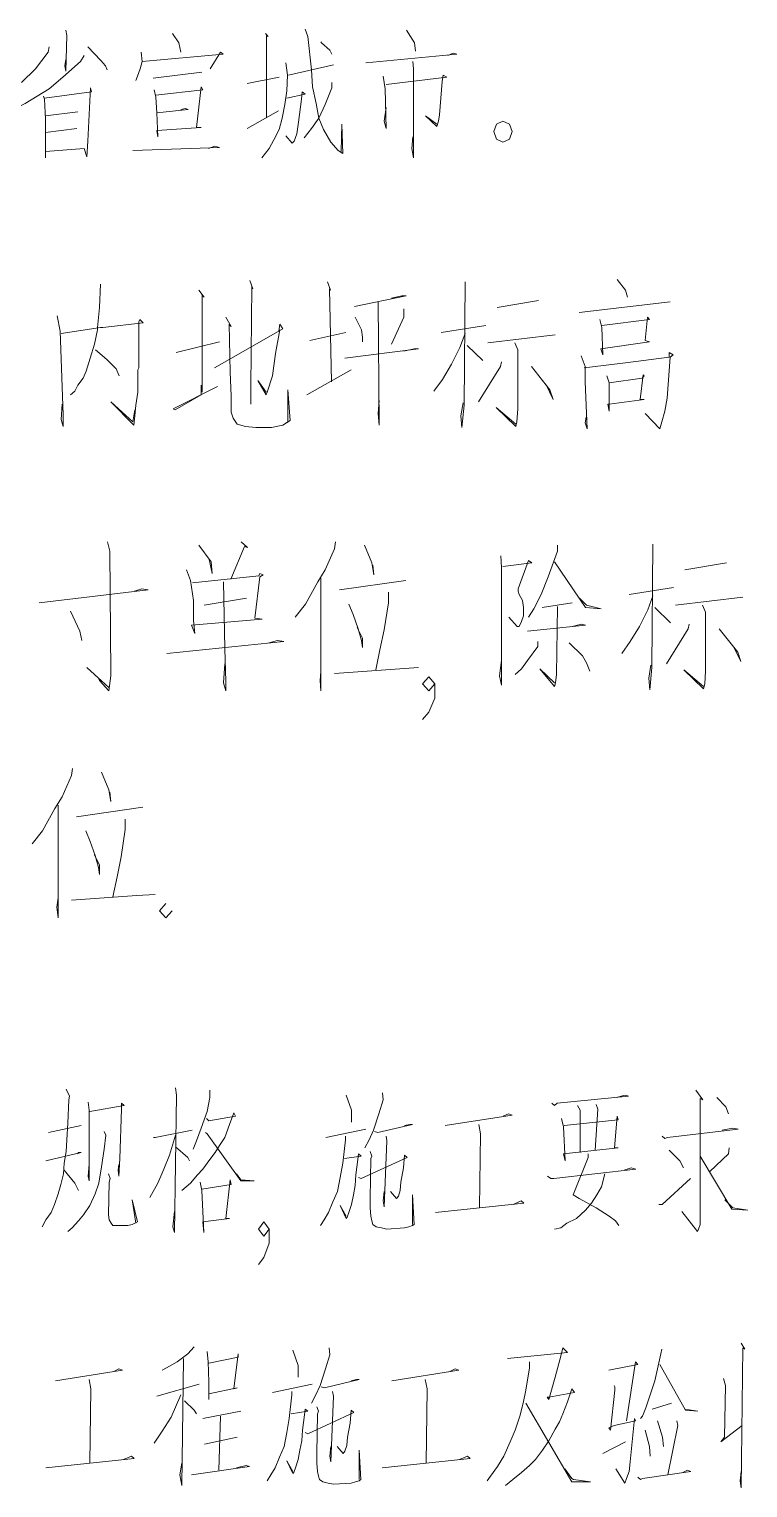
# Model space of a CAD drawing. Header units: millimetres. Extents: x 0 to 586, y 0 to 414.
# Drawn here: x 432.55 to 455.59, y 320.67 to 367.48 of the extents above; entities that cross this region are included whole.
import ezdxf

# ---------------------------------------------------------------- set-up
doc = ezdxf.new("R2010")
doc.units = ezdxf.units.MM

msp = doc.modelspace()

# ---------------------------------------------------------------- linework, layer by layer
at = {"color": 0, "lineweight": 0}
for points in [[(433.726167, 367.44275), (433.757917, 367.276944), (433.726167, 366.133944), (433.697944, 366.303278), (433.726167, 366.504361)], [(441.399083, 367.478028), (441.487278, 367.241667), (441.607222, 366.169222), (441.635444, 365.633), (441.755389, 365.096778), (441.843583, 364.627583), (441.99175, 364.257167), (442.228111, 363.855), (442.460944, 363.586889), (442.609111, 363.484583), (442.580889, 364.4265), (442.552667, 363.551611)], [(444.648167, 367.44275), (444.91275, 367.040583), (444.940972, 366.772472)], [(437.151639, 367.343972), (437.35625, 367.040583), (437.416222, 366.740722)], [(440.132611, 367.343972), (440.220806, 367.241667), (440.160833, 367.276944), (440.160833, 364.659333)], [(441.903556, 367.075861), (441.931778, 367.040583), (442.196361, 366.80775), (442.256333, 366.673694)], [(434.318833, 366.638417), (434.198889, 366.437333), (433.637972, 365.932861), (433.197, 365.565972), (432.812472, 365.329611), (432.427944, 365.096778), (432.103389, 364.927444)], [(433.197, 366.906528), (433.16525, 366.740722), (432.7525, 366.200972), (432.311528, 365.767056)], [(434.43525, 366.906528), (434.848, 366.469083), (434.996167, 366.303278), (435.056139, 366.169222)], [(436.146222, 366.740722), (436.177972, 366.437333), (436.118, 366.200972), (436.029806, 365.968139), (435.969833, 365.834083)], [(436.177972, 366.437333), (438.774417, 366.673694), (438.686222, 366.740722), (438.361667, 366.200972)], [(443.346417, 366.402056), (446.270944, 366.673694), (446.151, 366.705444), (445.974611, 366.638417)], [(436.53075, 365.901111), (438.093556, 366.102194)], [(440.781722, 366.402056), (440.838167, 365.999889), (440.809944, 365.498944), (440.749972, 365.0615), (440.661778, 364.627583), (440.573583, 364.257167), (440.397194, 363.922028), (440.249028, 363.653917), (440.012667, 363.350528)], [(440.869917, 365.999889), (442.316306, 366.335028)], [(444.852778, 366.437333), (444.881, 366.200972), (444.881, 363.350528), (444.824556, 363.653917), (444.852778, 364.024333)], [(433.017083, 365.329611), (433.048833, 365.230833), (433.077056, 364.592306), (433.077056, 364.123111), (433.077056, 363.350528), (433.077056, 363.551611), (434.318833, 363.653917), (434.407028, 363.385806), (434.43525, 363.88675), (434.523444, 365.597722), (434.551667, 365.463667), (433.048833, 365.262583)], [(436.558972, 365.530694), (436.618944, 365.297861), (436.647167, 364.793389), (436.678917, 364.024333), (436.647167, 364.225417), (438.065333, 364.324194), (437.917167, 364.324194), (438.065333, 365.633), (438.125306, 365.530694), (436.618944, 365.364889)], [(439.539944, 365.731778), (440.573583, 365.932861)], [(442.256333, 365.767056), (442.256333, 365.597722), (442.048194, 365.0615), (441.843583, 364.627583), (441.607222, 364.292444), (441.370861, 363.989056)], [(443.907333, 365.968139), (443.967306, 365.565972), (443.995528, 364.292444), (443.939083, 364.525278), (443.995528, 364.962722)], [(443.995528, 365.700028), (445.946389, 365.932861), (445.826444, 365.999889), (445.798222, 365.798806), (445.710028, 364.726361), (445.678278, 364.525278), (445.621833, 364.359472), (445.265528, 364.694611), (445.621833, 364.4265)], [(440.809944, 365.262583), (441.399083, 365.396639), (441.310889, 365.463667), (441.282667, 365.230833), (441.194472, 364.493528), (441.1345, 364.123111), (441.046306, 363.88675), (440.986333, 363.819722), (440.781722, 364.056083)], [(433.077056, 364.694611), (434.110694, 364.828667)], [(436.647167, 364.793389), (437.652583, 364.895694), (437.564389, 364.927444), (437.416222, 364.895694)], [(439.539944, 364.292444), (440.545361, 364.860417)], [(434.082472, 364.292444), (433.077056, 364.158389)], [(435.881639, 363.586889), (438.654472, 363.685667), (438.506306, 363.720944), (438.301694, 363.653917)], [(434.844472, 359.297111), (434.809194, 358.542167), (434.745694, 357.900111), (434.745694, 357.826028), (434.643389, 357.370944), (434.512861, 356.919389), (434.378806, 356.503111), (434.280028, 356.277333), (434.114222, 356.051556), (434.015444, 355.861056), (433.881389, 355.748167)], [(437.998306, 359.106611), (438.164111, 358.880833), (438.097083, 358.954917), (438.097083, 355.825778), (438.065333, 356.051556), (438.065333, 355.748167), (437.232778, 355.257806), (437.169278, 355.296611), (438.5945, 356.01275)], [(439.624611, 359.41), (439.723389, 359.145417), (439.691639, 359.2195), (439.656361, 356.01275), (439.656361, 355.448306), (439.656361, 355.899861)], [(442.115222, 359.371194), (442.214, 359.106611), (442.18225, 359.145417), (442.249278, 356.164444)], [(446.532, 359.371194), (446.496722, 355.4095), (446.429694, 354.693361), (446.397944, 355.070833), (446.464972, 355.483583)], [(451.410917, 359.445278), (451.6755, 359.106611), (451.742528, 358.880833)], [(442.979528, 358.577444), (444.637583, 358.919639), (444.507056, 358.919639), (444.171917, 358.842028)], [(443.741528, 358.729139), (443.776806, 354.767444), (443.741528, 355.144917), (443.776806, 355.561194)], [(447.558583, 358.542167), (448.888556, 358.767944)], [(450.18325, 358.390472), (453.10425, 358.729139)], [(433.451, 358.277583), (433.549778, 357.787222), (433.648556, 355.106111), (433.648556, 354.732167), (433.581528, 354.957944), (433.616806, 355.448306)], [(433.581528, 357.709611), (434.844472, 357.900111), (434.9115, 357.900111), (436.206194, 358.051806), (436.103889, 358.164694), (436.072139, 358.087083), (436.072139, 357.296861), (436.072139, 356.616), (436.040389, 356.541917), (436.040389, 355.899861), (436.040389, 355.825778), (435.973361, 355.4095), (435.938083, 355.070833), (435.906333, 354.767444), (435.176083, 355.522389), (435.874583, 354.880333), (435.938083, 355.257806)], [(438.862611, 358.238778), (439.028417, 357.938917), (438.961389, 358.013), (438.993139, 356.467833), (439.028417, 355.712889), (439.028417, 355.183722), (439.095444, 354.993222), (439.225972, 354.80625), (439.490556, 354.732167), (439.825694, 354.693361), (440.323111, 354.693361), (440.686472, 354.767444), (440.919306, 354.919139), (440.852278, 355.899861), (440.852278, 354.880333), (440.78525, 354.845056)], [(443.011278, 358.238778), (443.212361, 357.826028), (443.244111, 357.596722), (443.244111, 357.448556)], [(444.570556, 358.503361), (444.570556, 358.238778), (444.171917, 357.370944)], [(450.846472, 358.164694), (450.9135, 357.900111), (450.94525, 357.032278), (450.88175, 357.21925), (452.441028, 357.448556), (452.306972, 357.483833), (452.374, 358.238778), (452.441028, 358.164694), (450.9135, 357.974194)], [(438.495722, 356.616), (440.686472, 357.861306), (440.587694, 358.013), (440.555944, 357.787222), (440.587694, 357.826028), (440.453639, 357.071083), (440.354861, 356.351417), (440.189056, 355.825778), (440.157306, 355.748167), (439.889194, 356.20325), (440.157306, 355.825778)], [(442.711417, 357.748417), (441.550778, 357.483833)], [(446.532, 357.709611), (446.366194, 357.258056), (446.098083, 356.728889), (445.80175, 356.238528), (445.533639, 355.861056)], [(445.766472, 357.748417), (447.195222, 357.974194)], [(447.26225, 357.40975), (449.417722, 357.674333)], [(434.678667, 357.183972), (435.042028, 356.880583), (435.341889, 356.580722), (435.440667, 356.351417), (435.373639, 356.503111)], [(437.268056, 357.106361), (438.661528, 357.448556)], [(442.679667, 356.919389), (445.036222, 357.21925), (444.902167, 357.21925), (444.570556, 357.145167)], [(446.5955, 357.332139), (447.096444, 356.841778)], [(448.123028, 357.40975), (448.225333, 357.183972), (448.225333, 355.296611), (448.190056, 354.880333), (448.158306, 354.732167), (447.526833, 355.335417), (448.158306, 354.80625)], [(447.692639, 356.8065), (447.660889, 356.654806), (446.962389, 355.522389)], [(450.416083, 355.032028), (450.380806, 354.845056), (450.447833, 354.654556), (450.380806, 356.164444), (450.380806, 356.654806), (450.250278, 356.993472)], [(450.349056, 356.616), (451.6755, 356.767694), (453.0725, 356.958194), (453.0725, 357.106361), (453.203028, 357.032278), (453.10425, 356.958194), (453.005472, 355.635278), (452.938444, 355.222528), (452.839667, 354.880333), (452.772639, 354.654556), (452.306972, 355.144917)], [(441.452, 355.748167), (442.877222, 356.541917)], [(448.655722, 356.654806), (449.251917, 355.899861), (449.354222, 355.6), (449.121389, 356.090361)], [(451.079306, 356.351417), (451.146333, 356.125639), (451.146333, 355.222528), (451.111056, 355.448306), (451.146333, 355.448306), (452.275222, 355.6), (452.141167, 355.6), (452.239944, 356.390222), (452.275222, 356.351417), (452.208194, 356.277333), (451.146333, 356.125639)], [(435.07025, 351.031528), (435.137278, 350.728139), (435.172556, 346.80525), (435.172556, 346.731167), (435.105528, 346.240806), (434.805667, 346.579472), (434.773917, 346.653556), (434.407028, 346.992222), (435.105528, 346.353694)], [(437.99125, 350.918639), (438.389889, 350.389472), (438.425167, 350.012), (438.326389, 350.463556)], [(439.352972, 351.031528), (439.554056, 350.841028), (439.455278, 350.879833), (439.021361, 349.825028)], [(442.376278, 351.031528), (442.341, 350.80575), (442.044667, 350.124889), (441.811833, 349.747417), (441.413194, 349.031278), (441.081583, 348.615)], [(443.304083, 350.918639), (443.536917, 350.350667), (443.603944, 349.973194), (443.572194, 350.276583)], [(449.495333, 350.918639), (449.495333, 350.728139), (449.199, 349.899111), (448.966167, 349.334667), (448.733333, 348.879583), (448.567528, 348.615)], [(452.550389, 350.953917), (452.518639, 346.992222), (452.451611, 346.276083), (452.419861, 346.653556), (452.483361, 347.069833)], [(437.596139, 350.124889), (437.726667, 349.786222), (437.825444, 349.144167), (437.825444, 348.502111), (437.860722, 348.089361), (437.761944, 348.350417), (440.019722, 348.540917), (439.786889, 348.579722), (439.952694, 349.899111), (440.051472, 349.973194), (439.952694, 350.012), (439.917417, 349.937917), (437.793694, 349.708611)], [(447.671472, 350.576444), (447.703222, 350.2025), (447.703222, 346.427778), (447.636194, 346.731167), (447.703222, 347.221528)], [(447.7385, 350.237778), (448.666306, 350.350667), (448.567528, 350.428278), (448.235917, 349.521639), (448.235917, 349.447556), (448.267667, 349.334667), (448.366444, 349.144167), (448.401722, 348.918389), (448.401722, 348.653806), (448.334694, 348.466833), (448.267667, 348.315139), (448.200639, 348.315139), (447.936056, 348.615)], [(449.396556, 350.389472), (450.391389, 348.918389), (450.892333, 348.879583), (450.426667, 348.992472), (450.193833, 349.21825)], [(453.5805, 350.124889), (454.906944, 350.350667)], [(438.788528, 349.747417), (438.823806, 347.599), (438.855556, 346.540667), (438.855556, 346.240806), (438.788528, 346.501861), (438.823806, 347.108639)], [(441.910611, 349.860306), (441.910611, 346.240806), (441.878861, 346.579472), (441.910611, 346.879333)], [(442.506806, 349.482833), (444.634056, 349.786222)], [(432.8795, 349.070083), (436.364944, 349.482833), (436.167389, 349.521639), (435.934556, 349.447556)], [(438.160583, 348.992472), (439.518778, 349.21825)], [(444.069611, 349.40875), (444.069611, 349.070083), (443.935556, 348.20225), (443.8015, 347.560194), (443.670972, 346.918139)], [(452.550389, 349.295861), (452.384583, 348.840778), (452.12, 348.315139), (451.820139, 347.824778), (451.555556, 347.447306)], [(451.788389, 349.334667), (453.213611, 349.560444)], [(453.280639, 348.992472), (455.439639, 349.257056)], [(433.874333, 348.8055), (434.174194, 348.163444), (434.241222, 347.860056)], [(442.806667, 349.031278), (442.940722, 348.692611), (443.106528, 348.237528), (443.205306, 347.860056), (443.237056, 347.634278), (443.237056, 347.937667), (443.07125, 348.276333)], [(449.495333, 348.957194), (449.463583, 346.766444), (449.428306, 346.501861), (449.396556, 346.388972), (448.930889, 346.956944), (449.396556, 346.501861)], [(448.997917, 348.918389), (449.961, 349.070083)], [(452.617417, 348.918389), (453.114833, 348.428028)], [(454.144944, 348.992472), (454.243722, 348.766694), (454.243722, 346.879333), (454.211972, 346.466583), (454.176694, 346.314889), (453.545222, 346.918139), (454.176694, 346.388972)], [(448.53225, 348.163444), (450.391389, 348.350417), (450.260861, 348.389222), (449.961, 348.315139)], [(453.714556, 348.389222), (453.679278, 348.237528), (452.984306, 347.108639)], [(436.964667, 347.447306), (440.714694, 347.824778), (440.517139, 347.860056), (440.249028, 347.785972)], [(448.863861, 347.824778), (448.863861, 347.673083), (448.53225, 347.221528), (448.334694, 346.956944), (448.133611, 346.766444)], [(449.862222, 347.785972), (450.292611, 347.369694), (450.426667, 347.143917), (450.525444, 346.879333)], [(454.674111, 348.237528), (455.273833, 347.482583), (455.372611, 347.182722), (455.139778, 347.673083)], [(442.341, 346.80525), (444.432972, 346.956944), (445.032694, 346.992222)], [(445.565389, 346.466583), (445.364306, 346.240806), (445.163222, 346.466583), (445.364306, 346.695889), (445.565389, 346.466583), (445.565389, 346.0115), (445.364306, 345.556417), (445.163222, 345.327111)], [(433.941361, 343.753722), (433.909611, 343.524417), (433.60975, 342.847083), (433.376917, 342.469611), (432.978278, 341.753472), (432.646667, 341.337194)], [(434.872694, 343.640833), (435.105528, 343.072861), (435.172556, 342.695389), (435.137278, 342.998778)], [(433.479222, 342.5825), (433.479222, 338.959472), (433.443944, 339.301667), (433.479222, 339.601528)], [(434.075417, 342.205028), (436.199139, 342.508417)], [(434.375278, 341.753472), (434.505806, 341.414806), (434.671611, 340.959722), (434.773917, 340.58225), (434.805667, 340.356472), (434.805667, 340.659861), (434.639861, 340.998528)], [(435.634694, 342.130944), (435.634694, 341.792278), (435.504167, 340.924444), (435.370111, 340.282389), (435.236056, 339.640333)], [(433.909611, 339.527444), (436.001583, 339.679139), (436.597778, 339.714417)], [(436.932917, 339.418083), (436.731833, 339.188778), (436.932917, 338.959472), (437.134, 339.188778)], [(433.73675, 333.463194), (433.849639, 333.237417), (433.821417, 333.124528), (433.793194, 332.369583), (433.764972, 331.840417), (433.73675, 331.462944), (433.680306, 331.085472), (433.652083, 330.746806), (433.567417, 330.408139), (433.48275, 330.10475), (433.369861, 329.766083), (433.256972, 329.5015), (433.087639, 329.275722), (432.971222, 329.049944)], [(437.246889, 333.502), (437.275111, 333.276222), (437.218667, 328.859444), (437.162222, 329.049944), (437.218667, 329.540306)], [(438.347556, 333.427917), (438.347556, 333.198611), (438.262889, 332.747056), (438.065333, 332.217889), (437.924222, 331.805139), (437.811333, 331.540556)], [(442.722, 333.276222), (442.891333, 332.785861), (442.891333, 332.595361), (442.891333, 332.408389)], [(443.879111, 333.350306), (443.907333, 333.124528), (443.766222, 332.672972), (443.596889, 332.143806), (443.455778, 331.840417), (443.314667, 331.579361)], [(449.311889, 333.011639), (449.400083, 332.937556), (449.48475, 333.011639), (451.774278, 333.237417), (451.661389, 333.276222), (451.379167, 333.198611)], [(453.926222, 333.427917), (454.152, 333.124528), (454.067333, 333.163333), (454.067333, 329.653194), (454.067333, 329.388611), (454.067333, 329.124028), (454.010889, 328.975861), (453.982667, 328.89825), (453.474667, 329.540306)], [(434.445833, 333.050444), (434.474056, 332.785861), (434.474056, 330.8985), (434.474056, 330.521028), (434.445833, 330.672722), (434.474056, 331.050194)], [(434.502278, 332.747056), (435.602944, 332.937556), (435.518278, 333.011639), (435.518278, 332.821139), (435.461833, 331.237167), (435.433611, 330.672722), (435.405389, 330.859694), (435.433611, 331.050194)], [(450.133861, 332.937556), (450.218528, 332.785861), (450.218528, 331.427667)], [(450.730056, 332.972833), (450.7865, 332.821139), (450.698306, 331.50175)], [(454.603556, 333.198611), (454.889306, 332.89875), (454.973972, 332.672972)], [(438.234667, 332.521278), (438.319333, 332.443667), (439.169528, 332.595361), (439.113083, 332.70825), (438.971972, 332.330778), (438.830861, 331.918028), (438.661528, 331.653444), (438.520417, 331.427667), (438.347556, 331.201889), (438.121778, 330.8985), (437.952444, 330.711528), (437.726667, 330.446944), (437.444444, 330.217639)], [(443.625111, 332.105), (443.738, 332.069722), (444.842194, 332.330778), (444.757528, 332.330778), (444.588194, 332.2955)], [(445.889944, 332.2955), (448.041889, 332.634167), (447.925472, 332.672972), (447.756139, 332.595361)], [(446.965917, 332.330778), (447.022361, 332.030917), (446.994139, 329.653194)], [(449.625861, 332.521278), (449.682306, 332.256694), (449.73875, 331.163083), (449.682306, 331.388861), (451.435611, 331.579361), (451.322722, 331.579361), (451.407389, 332.595361), (451.435611, 332.482472), (449.710528, 332.2955)], [(433.172306, 332.069722), (434.216528, 332.2955)], [(434.953833, 332.105), (435.010278, 331.992111), (434.953833, 331.540556), (434.869167, 330.972583), (434.7845, 330.446944), (434.671611, 330.10475), (434.502278, 329.727278), (434.301194, 329.427417), (434.131861, 329.236917), (433.934306, 329.011139), (433.793194, 328.89825)], [(437.246889, 331.992111), (437.049333, 331.350056), (436.876472, 330.8985), (436.678917, 330.446944), (436.424917, 329.991861)], [(436.537806, 331.918028), (436.59425, 331.918028), (437.783111, 332.143806)], [(438.206444, 332.069722), (438.262889, 332.030917), (439.338861, 330.521028), (439.765722, 330.521028), (439.338861, 330.559833), (439.19775, 330.746806)], [(442.693778, 331.953306), (442.693778, 331.840417), (442.605583, 331.085472), (442.520917, 330.633917), (442.43625, 330.182361), (442.295139, 329.843694), (442.154028, 329.5015), (442.012917, 329.275722), (441.900028, 329.08875)], [(442.069361, 331.918028), (443.342889, 332.182611)], [(443.995528, 331.953306), (444.02375, 331.805139), (443.935556, 329.692), (443.907333, 329.878972), (443.935556, 330.182361)], [(452.85025, 331.953306), (452.934917, 331.879222), (453.019583, 331.918028), (455.284417, 332.182611), (455.115083, 332.217889), (454.776417, 332.143806)], [(433.087639, 331.163083), (434.216528, 331.427667), (434.131861, 331.427667), (434.103639, 331.388861)], [(437.246889, 331.614639), (437.642, 331.275972), (437.698444, 331.163083)], [(443.484, 331.462944), (443.540444, 331.314778), (443.512222, 331.237167), (443.484, 329.956583), (443.484, 329.653194), (443.512222, 329.388611), (443.540444, 329.236917), (443.568667, 329.124028), (443.681556, 329.049944), (443.850889, 329.011139), (444.02375, 328.975861), (444.588194, 329.011139), (444.729306, 329.049944), (444.842194, 329.08875), (444.898639, 329.124028), (444.842194, 330.069472), (444.842194, 329.124028)], [(453.076028, 331.50175), (453.418222, 331.163083), (453.531111, 330.937306)], [(455.002194, 331.579361), (454.973972, 331.388861), (454.377778, 330.824417)], [(442.665556, 331.237167), (443.201778, 331.314778), (443.117111, 331.388861), (443.088889, 331.201889), (443.032444, 330.711528), (443.004222, 330.369333), (442.947778, 330.069472), (442.891333, 329.766083), (442.806667, 329.5015), (442.750222, 329.353333), (442.722, 329.314528), (442.520917, 329.727278), (442.722, 329.388611)], [(443.117111, 330.633917), (443.201778, 330.595111), (444.672861, 331.275972), (444.588194, 331.350056), (444.559972, 330.937306), (444.475306, 330.482222), (444.447083, 330.217639), (444.390639, 330.030667), (444.334194, 329.956583), (444.136639, 330.182361)], [(449.170778, 330.672722), (449.283667, 330.595111), (449.371861, 330.595111), (452.000056, 330.8985), (451.858944, 330.937306), (451.633167, 330.859694)], [(450.472528, 331.388861), (450.472528, 331.275972), (449.99275, 330.069472), (450.190306, 329.956583), (450.730056, 329.653194), (451.153389, 329.388611), (451.350944, 329.236917), (451.463833, 329.08875)], [(454.067333, 331.314778), (455.086861, 329.614389), (455.594861, 329.579111), (455.115083, 329.653194), (454.861083, 329.917778)], [(433.680306, 330.859694), (434.018972, 330.446944), (434.131861, 330.217639)], [(435.094944, 330.746806), (435.151389, 330.595111), (435.123167, 330.482222), (435.094944, 329.427417), (435.123167, 329.275722), (435.179611, 329.162833), (435.236056, 329.08875), (435.348944, 329.08875), (435.719361, 329.08875), (435.860472, 329.124028), (436.029806, 329.201639), (435.860472, 329.917778), (435.973361, 329.162833)], [(438.037111, 330.482222), (438.093556, 330.217639), (438.15, 328.859444), (438.121778, 329.201639), (438.971972, 329.314528), (438.859083, 329.314528), (439.000194, 330.559833), (439.028417, 330.408139), (438.093556, 330.256444)], [(451.012278, 330.746806), (450.899389, 330.334056), (450.758278, 330.069472), (450.585417, 329.804889), (450.387861, 329.579111), (450.105639, 329.314528), (449.795194, 329.162833), (449.597639, 329.011139), (449.400083, 328.975861)], [(452.737361, 329.766083), (452.85025, 329.766083), (453.756889, 330.595111)], [(445.5795, 329.5015), (448.408778, 329.804889), (448.324111, 329.878972), (448.070111, 329.766083)], [(440.249028, 328.975861), (440.076167, 328.746556), (439.906833, 328.975861), (440.076167, 329.205167), (440.249028, 328.975861), (440.249028, 328.520778), (440.076167, 328.062167), (439.906833, 327.836389)], [(455.383194, 325.314028), (455.496083, 325.123528), (455.439639, 325.162333), (455.383194, 320.671472), (455.354972, 320.900778), (455.383194, 321.200639)], [(437.839556, 325.201139), (437.642, 324.975361), (437.303333, 324.710778), (436.961139, 324.520278), (436.820028, 324.446194)], [(438.262889, 325.049444), (438.291111, 324.710778), (438.319333, 324.068722), (438.319333, 323.504278)], [(438.319333, 323.69125), (439.225972, 323.878222), (439.113083, 323.842944), (439.254194, 324.975361), (439.254194, 324.862472), (438.319333, 324.671972)], [(441.0075, 325.08825), (441.180361, 324.597889), (441.180361, 324.407389), (441.180361, 324.220417)], [(442.168139, 325.162333), (442.196361, 324.936556), (442.05525, 324.485), (441.885917, 323.955833), (441.744806, 323.652444), (441.603694, 323.387861)], [(447.886667, 324.823667), (449.809306, 325.010639), (449.668194, 325.162333), (449.61175, 324.936556), (449.414194, 324.220417), (449.216639, 323.504278), (449.160194, 323.578361), (449.216639, 323.578361), (450.035083, 323.730056), (449.950417, 323.842944), (449.809306, 323.426667), (449.668194, 323.049194), (449.555306, 322.784611), (449.414194, 322.558833), (449.216639, 322.181361), (449.015556, 321.8815), (448.789778, 321.578111), (448.592222, 321.391139), (448.338222, 321.161833), (448.056, 320.936056), (447.830222, 320.749083)], [(452.836139, 325.123528), (452.807917, 324.975361), (452.610361, 324.107528), (452.46925, 323.652444), (452.328139, 323.239694), (452.21525, 322.975111), (452.158806, 322.8975)], [(433.398083, 324.107528), (435.5465, 324.446194), (435.433611, 324.485), (435.264278, 324.407389)], [(437.500889, 324.823667), (437.444444, 320.749083), (437.388, 321.08775), (437.444444, 321.465222)], [(444.178972, 324.107528), (446.327389, 324.446194), (446.2145, 324.485), (446.045167, 324.407389)], [(448.592222, 324.710778), (448.592222, 324.520278), (448.479333, 323.804139), (448.394667, 323.387861), (448.281778, 322.975111), (448.140667, 322.520028), (447.971333, 322.146083), (447.773778, 321.691), (447.572694, 321.352333), (447.346917, 321.048944), (447.234028, 320.900778)], [(451.139278, 324.446194), (452.074139, 324.633167), (451.989472, 324.710778), (451.703722, 322.823417)], [(452.779694, 324.633167), (453.601667, 323.162083), (453.996778, 323.126806), (453.573444, 323.200889)], [(434.474056, 324.142806), (434.5305, 323.842944), (434.502278, 321.465222)], [(438.008889, 323.994639), (436.650694, 323.617167)], [(440.358389, 323.730056), (441.631917, 323.994639)], [(441.914139, 323.917028), (442.027028, 323.878222), (443.131222, 324.142806), (443.046556, 324.142806), (442.877222, 324.107528)], [(445.254944, 324.142806), (445.311389, 323.842944), (445.283167, 321.465222)], [(451.308611, 323.955833), (451.336833, 323.917028), (451.336833, 323.804139), (451.195722, 322.520028), (451.139278, 322.597639), (451.308611, 322.671722), (451.989472, 322.823417), (451.96125, 322.8975), (451.820139, 321.504028), (451.788389, 321.200639), (451.703722, 320.974861), (451.647278, 320.823167), (451.365056, 321.27825)], [(454.81875, 324.181611), (454.875194, 323.955833), (454.846972, 322.29425), (454.734083, 322.146083), (455.411417, 322.671722)], [(437.416222, 323.652444), (437.105778, 322.936306), (436.820028, 322.48475), (436.566028, 322.107278)], [(437.529111, 323.465472), (437.839556, 323.162083), (437.924222, 323.049194)], [(440.979278, 323.765333), (440.979278, 323.652444), (440.894611, 322.8975), (440.809944, 322.445944), (440.725278, 321.994389), (440.584167, 321.655722), (440.443056, 321.313528), (440.301944, 321.08775), (440.189056, 320.900778)], [(442.281028, 323.765333), (442.30925, 323.617167), (442.224583, 321.504028), (442.196361, 321.691), (442.224583, 321.994389)], [(438.121778, 322.8975), (439.338861, 323.126806)], [(438.68975, 322.975111), (438.633306, 321.239444)], [(440.951056, 323.049194), (441.490806, 323.126806), (441.406139, 323.200889), (441.377917, 323.013917), (441.321472, 322.520028), (441.29325, 322.181361), (441.236806, 321.8815), (441.180361, 321.578111), (441.095694, 321.313528), (441.035722, 321.161833), (441.0075, 321.126556), (440.809944, 321.539306), (441.0075, 321.200639)], [(441.406139, 322.445944), (441.490806, 322.407139), (442.961889, 323.088), (442.877222, 323.162083), (442.849, 322.749333), (442.764333, 322.29425), (442.736111, 322.029667), (442.679667, 321.842694), (442.623222, 321.768611), (442.425667, 321.994389)], [(441.773028, 323.274972), (441.829472, 323.126806), (441.80125, 323.049194), (441.773028, 321.768611), (441.773028, 321.465222), (441.80125, 321.200639), (441.829472, 321.048944), (441.857694, 320.936056), (441.970583, 320.861972), (442.139917, 320.823167), (442.30925, 320.787889), (442.877222, 320.823167), (443.018333, 320.861972), (443.131222, 320.900778), (443.187667, 320.936056), (443.131222, 321.8815), (443.131222, 320.936056)], [(448.479333, 323.387861), (449.950417, 320.861972), (450.546611, 320.861972), (450.006861, 320.936056), (449.950417, 320.974861), (449.724639, 321.27825)], [(453.150111, 323.387861), (452.525694, 323.200889)], [(452.299917, 322.520028), (452.441028, 321.994389), (452.46925, 321.691)], [(452.695028, 322.823417), (452.864361, 322.29425), (452.892583, 321.994389)], [(453.319444, 322.823417), (453.347667, 322.671722), (453.033694, 321.08775)], [(439.225972, 322.29425), (438.178222, 322.068472)], [(450.941722, 321.768611), (451.6755, 322.146083)], [(433.087639, 321.313528), (435.916917, 321.616917), (435.83225, 321.691), (435.574722, 321.578111)], [(443.868528, 321.313528), (446.697806, 321.616917), (446.613139, 321.691), (446.355611, 321.578111)], [(437.754889, 321.08775), (439.621083, 321.352333), (439.508194, 321.391139), (439.19775, 321.313528)], [(452.074139, 321.013667), (452.158806, 320.936056), (452.21525, 320.974861), (453.771, 321.200639), (453.658111, 321.239444), (453.517, 321.161833)]]:
    msp.add_lwpolyline(points, dxfattribs=at)
msp.add_lwpolyline([(448.041889, 364.190139), (447.953694, 364.4265), (447.745556, 364.525278), (447.537417, 364.4265), (447.449222, 364.190139), (447.537417, 363.953778), (447.745556, 363.855), (447.953694, 363.953778)], close=True, dxfattribs=at)

doc.saveas('drawing.dxf')
